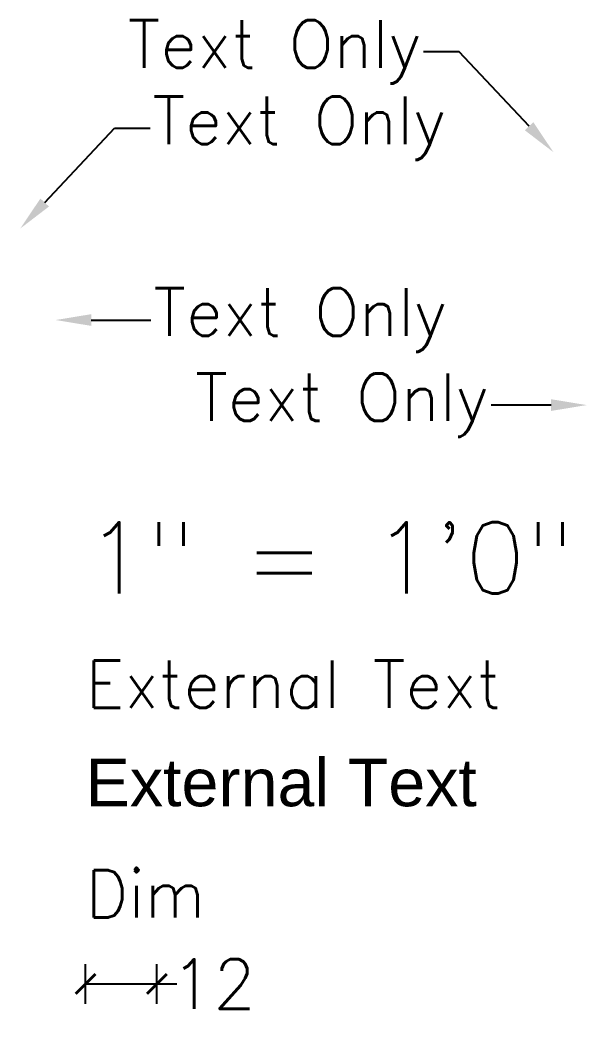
# Model space of a CAD drawing. Header units: millimetres. Extents: x 18963 to 156110, y 10619 to 121460.
# Drawn here: x 59759 to 60045, y 116852 to 117364 of the extents above; entities that cross this region are included whole.
import ezdxf
from ezdxf import colors
from ezdxf.entities.mleader import LeaderData, LeaderLine
from ezdxf.math import Vec2, Vec3

# ---------------------------------------------------------------- set-up
doc = ezdxf.new("R2010")
doc.units = ezdxf.units.MM
doc.header["$MEASUREMENT"] = 0
doc.layers.get('Defpoints').update_dxf_attribs({"color": 8})
for name, color, linetype in [('Dim_Int_1_1', 4, 'Continuous'), ('Dim_Int_⅛_1', 4, 'Continuous'), ('Txt_Arc', 95, 'Continuous')]:
    doc.layers.add(name, color=color, linetype=linetype)
doc.styles.add('ARIAL', font='arial.ttf')
doc.styles.add('MSA_Standard', font='romans.shx')
doc.dimstyles.new('Msa_1_1', dxfattribs={"dimscale": 10, "dimtxt": 2.5, "dimasz": 1, "dimexe": 1, "dimexo": 0, "dimgap": 0, "dimtad": 0, "dimdec": 0, "dimlfac": 0.03937, "dimzin": 0, "dimdsep": 46, "dimlunit": 4, "dimtxsty": 'MSA_Standard', "dimblk": 'ARCHTICK', "dimcen": 0.09, "dimclrd": 4, "dimclre": 4, "dimclrt": 6, "dimadec": 0, "dimazin": 0, "dimtfac": 1, "dimtdec": 0, "dimtofl": 0, "dimtmove": 0, "dimatfit": 3, "dimfxl": 0, "dimtolj": 1, "dimtzin": 0, "dimlwd": -1, "dimlwe": -1, "dimarcsym": 0})

# ---------------------------------------------------------------- blocks, each defined once
blk = doc.blocks.new('_ArchTick')
at = {"linetype": 'ByBlock', "const_width": 0.15}
blk.add_lwpolyline([(-0.5, -0.5), (0.5, 0.5)], dxfattribs=at)
blk = doc.blocks.new('*D16')
at = {"layer": 'Defpoints', "color": 0, "transparency": 16777216}
for p in [(59827.9, 116877.41), (59791.9, 116852.29), (59827.9, 116852.29)]:
    blk.add_point(p, dxfattribs=at)
at = {"layer": 'Dim_Int_1_1', "color": 4, "transparency": 16777216}
for p, q in [((59791.9, 116867.41), (59791.9, 116887.41)), ((59827.9, 116867.41), (59827.9, 116887.41)), ((59791.9, 116877.41), (59827.9, 116877.41)), ((59827.9, 116877.41), (59837.9, 116877.41))]:
    blk.add_line(p, q, dxfattribs=at)
at = {"layer": 'Dim_Int_1_1', "color": 4, "transparency": 16777216, "xscale": 10, "yscale": 10, "zscale": 10, "rotation": 180}
blk.add_blockref('_ArchTick', (59791.9, 116877.41), dxfattribs=at)
at = {"layer": 'Dim_Int_1_1', "color": 4, "transparency": 16777216, "xscale": 10, "yscale": 10, "zscale": 10}
blk.add_blockref('_ArchTick', (59827.9, 116877.41), dxfattribs=at)
at = {"layer": 'Dim_Int_1_1', "color": 6, "transparency": 16777216, "insert": (59856.36, 116877.41), "char_height": 25, "attachment_point": 5, "style": 'MSA_Standard'}
blk.add_mtext('\\A1;12', dxfattribs=at)

msp = doc.modelspace()

# ---------------------------------------------------------------- texts
at = {"layer": 'Dim_Int_⅛_1', "insert": (59791.9, 116934.9), "char_height": 24, "width": 51.4285, "attachment_point": 1, "style": 'MSA_Standard'}
msp.add_mtext('Dim', dxfattribs=at)
at = {"layer": 'Txt_Arc', "style": 'MSA_Standard'}
msp.add_text('1" = 1\'0"', height=36, dxfattribs=at).set_placement((59791.9, 117074.49))
at = {"layer": 'Txt_Arc', "char_height": 24, "width": 419.3021, "attachment_point": 1}
for insert, style in [((59791.9, 117040.7), 'MSA_Standard'), ((59791.9, 116991.11), 'ARIAL')]:
    msp.add_mtext('External Text', dxfattribs=dict(at, insert=insert, style=style))

# ---------------------------------------------------------------- dimensions: what is measured, and where the dimension line sits
at = {"layer": 'Dim_Int_1_1'}
dim = msp.add_linear_dim(base=(59827.9, 116877.41), p1=(59791.9, 116852.29), p2=(59827.9, 116852.29), text='12', dimstyle='Msa_1_1', dxfattribs=at)
dim.commit()
dim.dimension.update_dxf_attribs({"geometry": '*D16', "text_midpoint": (59856.36, 116877.41)})

# ---------------------------------------------------------------- leaders
at = {"layer": 'Txt_Arc'}
ml = msp.add_multileader_mtext('Standard', dxfattribs=at)
ml.set_content('{\\Fsimplex|c0;Text Only}', color=256, style='MSA_Standard')
ml.set_leader_properties()
ml.build(insert=Vec2(0, 0))
ml.multileader.update_dxf_attribs({"dogleg_length": 15, "arrow_head_size": 18})
ctx = ml.context
ctx.base_point, ctx.char_height, ctx.arrow_head_size, ctx.landing_gap_size, ctx.plane_origin = Vec3(59790.7, 117347.82), 24, 18, 1.2, Vec3(60028.03, 117297.22)
ctx.text_align_type = 2
notes = []
notes.append((ctx, [(0, (1, 1, 0), (59980.49, 117347.82), (-1, 0), 18, [(0, [(60028.03, 117297.22)], 0, [])])]))
ctx.mtext.insert, ctx.mtext.width, ctx.mtext.alignment, ctx.mtext.flow_direction = Vec3(59961.29, 117363.82), 169.3829, 3, 5
ml = msp.add_multileader_mtext('Standard', dxfattribs=at)
ml.set_content('{\\Fsimplex|c0;Text Only}', color=256, style='MSA_Standard')
ml.set_leader_properties()
ml.build(insert=Vec2(0, 0))
ml.multileader.update_dxf_attribs({"text_right_attachment_type": 6, "dogleg_length": 15, "arrow_head_size": 18})
ctx = ml.context
ctx.base_point, ctx.char_height, ctx.arrow_head_size, ctx.landing_gap_size, ctx.plane_origin = Vec3(59824.51, 117309.31), 24, 18, 1.2, Vec3(59758.96, 117258.71)
ctx.right_attachment = 6
notes.append((ctx, [(0, (1, 1, 0), (59806.51, 117309.31), (1, 0), 18, [(0, [(59758.96, 117258.71)], 0, [])])]))
ctx.mtext.insert, ctx.mtext.flow_direction = Vec3(59825.71, 117325.31), 5
ml = msp.add_multileader_mtext('Standard', dxfattribs=at)
ml.set_content('{\\Fsimplex|c0;Text Only}', color=256, style='MSA_Standard')
ml.set_leader_properties()
ml.build(insert=Vec2(0, 0))
ml.multileader.update_dxf_attribs({"has_dogleg": 0, "text_right_attachment_type": 6, "dogleg_length": 1, "arrow_head_size": 18})
ctx = ml.context
ctx.base_point, ctx.char_height, ctx.arrow_head_size, ctx.landing_gap_size, ctx.plane_origin = Vec3(59824.9, 117212.52), 24, 18, 1.2, Vec3(59776.8, 117212.52)
ctx.right_attachment = 6
notes.append((ctx, [(0, (1, 1, 0), (59823.7, 117212.52), (1, 0), 1.2, [(0, [(59776.8, 117212.52)], 0, [])])]))
ctx.mtext.insert, ctx.mtext.flow_direction = Vec3(59826.1, 117228.52), 5
ml = msp.add_multileader_mtext('Standard', dxfattribs=at)
ml.set_content('{\\Fsimplex|c0;Text Only}', color=256, style='MSA_Standard')
ml.set_leader_properties()
ml.build(insert=Vec2(0, 0))
ml.multileader.update_dxf_attribs({"has_dogleg": 0, "dogleg_length": 1, "arrow_head_size": 18})
ctx = ml.context
ctx.base_point, ctx.char_height, ctx.arrow_head_size, ctx.landing_gap_size, ctx.plane_origin = Vec3(59824.98, 117169.59), 24, 18, 1.2, Vec3(60010.8, 117169.59)
ctx.text_align_type = 2
notes.append((ctx, [(0, (1, 1, 0), (59997.72, 117169.59), (-1, 0), 1.2, [(0, [(60044.82, 117169.59)], 0, [])])]))
ctx.mtext.insert, ctx.mtext.alignment, ctx.mtext.flow_direction = Vec3(59995.32, 117185.59), 3, 5
for ctx, leaders in notes:
    for number, flags, end, landing, length, lines in leaders:
        leader = LeaderData()
        leader.index, (leader.has_last_leader_line, leader.has_dogleg_vector, leader.attachment_direction) = number, flags
        leader.last_leader_point, leader.dogleg_vector, leader.dogleg_length = Vec3(end), Vec3(landing), length
        for number, points, colour, breaks in lines:
            line = LeaderLine()
            line.index, line.vertices, line.color, line.breaks = number, Vec3.list(points), colors.encode_raw_color(colour), breaks
            leader.lines.append(line)
        ctx.leaders.append(leader)

doc.saveas('drawing.dxf')
